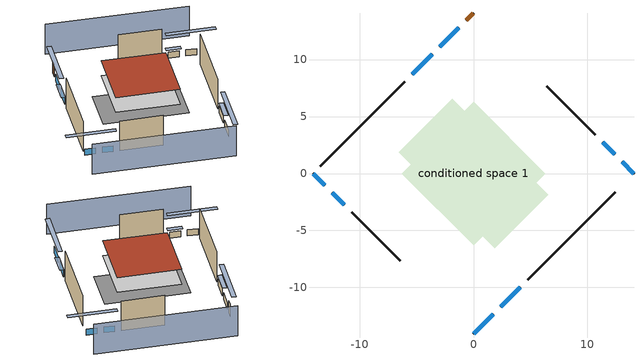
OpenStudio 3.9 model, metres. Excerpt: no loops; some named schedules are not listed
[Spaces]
conditioned space 1
 floor foundation (Slab1 construction): -6.55,1.87 -1.87,6.55 6.55,-1.87 1.87,-6.55 z0
 floor adiabatic (AdiabaticFloorConstruction): -6.28,0 0,6.28 6.28,0 0,-6.28 z2.44
 wall outside (Wall1 construction): 4.77,-9.31 12.44,-1.65 z0:4.88
 wall outside (Wall2 construction): -10.67,-3.42 -6.41,-7.68 z0:4.88
 wall outside (Wall3 construction): -6.03,8.05 -13.43,0.66 z0:4.88
 wall outside (Wall4 construction): 10.67,3.42 6.41,7.68 z0:4.88
 wall outside (AdiabaticWallConstruction): 0,-14.09 1.73,-12.36 / 2.39,-11.7 4.12,-9.97 / -1.3,12.79 -2.96,11.13 z0:1.07; -14.09,0 -13.04,-1.05 / -12.38,-1.71 -11.33,-2.76 / 14.09,0 13.04,1.05 / 12.38,1.71 11.33,2.76 z0:0.98; -3.62,10.47 -5.38,8.71 z0:1.1
 wall outside (AdiabaticWallConstruction 1): 0,14.09 -0.65,13.44 z0:2.03
 window (WindowConstruction): 0,-14.09 1.73,-12.36 z0:1.07
 window (WindowConstruction 1): 2.39,-11.7 4.12,-9.97 z0:1.07
 window (WindowConstruction 2): -14.09,0 -13.04,-1.05 z0:0.98
 window (WindowConstruction 3): -12.38,-1.71 -11.33,-2.76 z0:0.98
 window (WindowConstruction 4): -1.3,12.79 -2.96,11.13 z0:1.07
 window (WindowConstruction 5): -3.62,10.47 -5.38,8.71 z0:1.1
 window (WindowConstruction 6): 14.09,0 13.04,1.05 z0:0.98
 window (WindowConstruction 7): 12.38,1.71 11.33,2.76 z0:0.98
 door (Door): 0,14.09 -0.65,13.44 z0:2.03
 ceiling adiabatic (AdiabaticFloorConstruction): 0,-6.28 6.28,0 0,6.28 -6.28,0 z2.44
 roof outside (Roof1 construction): 0,6.28 -6.28,0 0,-6.28 6.28,0 z4.88
shading: 17.32,3.23 3.23,17.32 / -17.32,-3.23 -3.23,-17.32 z0:4.88; 3.67,-10.42 -1.94,-16.03 -1.51,-16.46 4.1,-10.85 z3.81; 4.33,-9.76 2.17,-11.92 2.6,-12.35 4.76,-10.19 z1.37; -11.1,-2.99 -16.03,1.94 -16.46,1.51 -11.53,-3.42 z3.72; -11.11,-2.97 -12.6,-1.49 -13.03,-1.92 -11.55,-3.4 z1.28; -4.9,9.19 0.64,14.73 0.21,15.16 -5.33,9.62 z3.81; -5.59,8.5 -3.4,10.69 -3.83,11.12 -6.02,8.93 z1.4; 11.1,2.99 16.03,-1.94 16.46,-1.51 11.53,3.42 z3.72; 11.11,2.97 12.6,1.49 13.03,1.92 11.55,3.4 z1.28
[Site]
Portland Intl Arpt_OR: Latitude {deg}=45.59; Longitude {deg}=-122.6; Time Zone {hr}=-8; Elevation {m}=33; Terrain=Suburbs; Keep Site Location Information=Yes
[Site:GroundTemperature:Shallow]
10.2558, 8.96328, 8.85977, 9.47314, 11.9355, 14.3863, 16.5111, 17.8571, 17.9714, 16.8767, 14.8061, 12.4304
[Site:WaterMainsTemperature]
Calculation Method=Schedule; Temperature Schedule=mains temperature schedule
[Building]
Building 1
[Material] Roughness=Rough
Name | Thickness {m} | Conductivity {W/m-K} | Density {kg/m3} | Specific Heat {J/kg-K} | Thermal Absorptance | Solar Absorptance | Visible Absorptance
slate or tile shingles | 0.01905 | 0.840978 | 1899.972 | 799.717 | 0.9 | 0.75 | 0.75
roof rigid ins | 0.103632 | 0.029427 | 32.04 | 1214.23 | 0.9 | 0.7 | 0.7
osb sheathing 0.75 in. | 0.01905 | 0.115458 | 512.64 | 1214.23 | 0.9 | 0.7 | 0.7
roof stud and cavity | 0.2032 | 0.159782 | 78.34581 | 1123.46 | 0.9 | 0.7 | 0.7
gypsum board | 0.0127 | 0.160291 | 801 | 837.4 | 0.9 | 0.6 | 0.6
wood siding | 0.0254 | 0.102417 | 544.68 | 1172.36 | 0.9 | 0.85 | 0.85
osb sheathing 0.5 in. | 0.0127 | 0.115458 | 512.64 | 1214.23 | 0.9 | 0.7 | 0.7
wall stud and cavity | 0.1397 | 0.550994 | 139.0536 | 1170.24 | 0.9 | 0.7 | 0.7
concrete 4.0 in. | 0.1016 | 1.803125 | 2242.8 | 837.4 | 0.9 | 0.7 | 0.7
floor covering | 0.0127 | 0.0450781 | 54.468 | 1339.84 | 0.9 | 0.9 | 0.9
wood siding 1; wood siding 2 | 0.0254 | 0.102417 | 544.68 | 1172.36
wall rigid ins; floor rigid ins | 0.512978 | 0.029427 | 32.04 | 1214.23 | 0.9 | 0.7 | 0.7
wall stud and cavity 1 | 0.0889 | 0.380278 | 52.3479 | 1209.89 | 0.9 | 0.7 | 0.7
door material | 0.04445 | 0.0612267 | 512.64 | 1214.23 | 0.9 | 0.7 | 0.7
floor stud and cavity | 0.1397 | 1.75129 | 37.0049 | 1207.88 | 0.9 | 0.7 | 0.7
floor covering 1 | 0.0127 | 0.0433444 | 54.468 | 1339.84 | 0.9 | 0.6 | 0.6
wall stud and cavity 2 | 0.0889 | 0.391764 | 83.0341 | 1211.67 | 0.9 | 0.7 | 0.7
furniture material conditioned space 1 | 0.1524 | 0.115458 | 640.8 | 1214.23 | 0.9 | 0.6 | 0.6
[Construction]
Roof1 construction: slate or tile shingles, roof rigid ins, osb sheathing 0.75 in., roof stud and cavity, gypsum board
Wall1 construction; Wall2 construction; Wall3 construction; Wall4 construction: wood siding, osb sheathing 0.5 in., wall stud and cavity, gypsum board
Slab1 construction: concrete 4.0 in., floor covering
WindowConstruction; WindowConstruction 1; WindowConstruction 2; WindowConstruction 3; WindowConstruction 4; WindowConstruction 5; WindowConstruction 6; WindowConstruction 7: WindowMaterial
AdiabaticWallConstruction: wood siding 1, wall rigid ins, wall stud and cavity 1, gypsum board
Door: door material
AdiabaticWallConstruction 1: wood siding 2, wall rigid ins, wall stud and cavity 1, gypsum board
AdiabaticFloorConstruction: floor stud and cavity, floor rigid ins, osb sheathing 0.75 in., floor covering 1
PartitionWallConstruction: gypsum board, wall stud and cavity 2, gypsum board
furniture construction conditioned space 1: furniture material conditioned space 1
[WindowMaterial:SimpleGlazingSystem]
WindowMaterial: U-Factor {W/m2-K}=1.93052; Solar Heat Gain Coefficient=0.49
[ThermalZone]
conditioned space: Multiplier=1; Volume {m3}=384.656; Thermostat=conditioned space temperature setpoint; Use Ideal Air Loads=No
[Space]
conditioned space 1: Thermal Zone=conditioned space; Volume {m3}=384.656
[ThermostatSetpoint:DualSetpoint]
conditioned space temperature setpoint: Heating Setpoint Temperature Schedule=heating setpoint; Cooling Setpoint Temperature Schedule=cooling setpoint; Temperature Difference Between Cutout And Setpoint {deltaC}=0
[Foundation:Kiva]
Foundation Kiva 1: Initial Indoor Air Temperature {C}=19.4444; Wall Height Above Grade {m}=0.1016; Wall Depth Below Slab {m}=0.2032
[Foundation:Kiva:Settings]
Soil Conductivity {W/m-K}=1.3848; Soil Density {kg/m3}=1842.3; Soil Specific Heat {J/kg-K}=418.7; Ground Solar Absorptivity=0.9; Ground Thermal Absorptivity=0.9; Ground Surface Roughness {m}=0.03; Far-Field Width {m}=40; Deep-Ground Boundary Condition=ZeroFlux; Deep-Ground Depth {m}=40; Minimum Cell Dimension {m}=0.2; Maximum Cell Growth Coefficient=3; Simulation Timestep=Timestep
[SurfaceProperty:ExposedFoundationPerimeter]
Slab1: Exposed Perimeter Calculation Method=TotalExposedPerimeter; Total Exposed Perimeter {m}=37.06368
[SurfaceProperty:IncidentSolarMultiplier] Incident Solar Multiplier=1; Incident Solar Multiplier Schedule=trans schedule winter=0.85 summer=0.7
Window1; Window2; Window3; Window4; Window5; Window6; Window7; Window8
[InternalMass:Definition] Design Level Calculation Method=SurfaceArea
Name | Construction | Surface Area {m2}
partition wall mass | PartitionWallConstruction | 157.749
furniture mass conditioned space 1 | furniture construction conditioned space 1 | 63.09974
[InternalMass] Space or SpaceType=conditioned space 1; Multiplier=1
Name | Internal Mass Definition
partition wall mass | partition wall mass
furniture mass conditioned space 1 | furniture mass conditioned space 1
[EnergyManagementSystem:Sensor]
Name | Output Variable or Output Meter Index Key | Output Variable or Output Meter
water_heater_T_set | water heater setpoint | Schedule Value
out_pb_s |  | Site Outdoor Air Barometric Pressure
out_wt_s |  | Site Outdoor Air Humidity Ratio
site_vw_s |  | Site Wind Speed
cool_season | cooling season schedule | Schedule Value
natural_vent_s | natural vent schedule | Schedule Value
htg_sp_s; htg_sp_s_1 | heating setpoint | Schedule Value
clg_sp_s; clg_sp_s_1 | cooling setpoint | Schedule Value
mech_vent_range_fan_0_sch_s | mech vent range fan 0 schedule | Schedule Value
mech_vent_bath_fan_0_sch_s | mech vent bath fan 0 schedule | Schedule Value
clothes_dryer_exhaust_0_sch_s | clothes_dryer | Schedule Value
htg_load_cond |  | Heating:EnergyTransfer:Zone:CONDITIONED SPACE
clg_load_cond |  | Cooling:EnergyTransfer:Zone:CONDITIONED SPACE
s_conv | inferred conditioned ceiling | Surface Inside Face Convection Heat Gain Energy
s_ig | inferred conditioned ceiling | Surface Inside Face Internal Gains Radiation Heat Gain Energy
s_sol | inferred conditioned ceiling | Surface Inside Face Solar Radiation Heat Gain Energy
s_lgt | inferred conditioned ceiling | Surface Inside Face Lights Radiation Heat Gain Energy
s_surf | inferred conditioned ceiling | Surface Inside Face Net Surface Thermal Radiation Heat Gain Energy
s_conv_1 | inferred conditioned floor | Surface Inside Face Convection Heat Gain Energy
s_ig_1 | inferred conditioned floor | Surface Inside Face Internal Gains Radiation Heat Gain Energy
s_sol_1 | inferred conditioned floor | Surface Inside Face Solar Radiation Heat Gain Energy
s_lgt_1 | inferred conditioned floor | Surface Inside Face Lights Radiation Heat Gain Energy
s_surf_1 | inferred conditioned floor | Surface Inside Face Net Surface Thermal Radiation Heat Gain Energy
s_conv_2 | Roof1 | Surface Inside Face Convection Heat Gain Energy
s_ig_2 | Roof1 | Surface Inside Face Internal Gains Radiation Heat Gain Energy
s_sol_2 | Roof1 | Surface Inside Face Solar Radiation Heat Gain Energy
s_lgt_2 | Roof1 | Surface Inside Face Lights Radiation Heat Gain Energy
s_surf_2 | Roof1 | Surface Inside Face Net Surface Thermal Radiation Heat Gain Energy
s_conv_3 | Slab1 | Surface Inside Face Convection Heat Gain Energy
s_ig_3 | Slab1 | Surface Inside Face Internal Gains Radiation Heat Gain Energy
s_sol_3 | Slab1 | Surface Inside Face Solar Radiation Heat Gain Energy
s_lgt_3 | Slab1 | Surface Inside Face Lights Radiation Heat Gain Energy
s_surf_3 | Slab1 | Surface Inside Face Net Surface Thermal Radiation Heat Gain Energy
ss_sol | Door1 | Surface Inside Face Solar Radiation Heat Gain Energy
ss_lgt | Door1 | Surface Inside Face Lights Radiation Heat Gain Energy
ss_conv | Door1 | Surface Inside Face Convection Heat Gain Energy
ss_ig | Door1 | Surface Inside Face Internal Gains Radiation Heat Gain Energy
ss_surf | Door1 | Surface Inside Face Net Surface Thermal Radiation Heat Gain Energy
ss_conv_1 | Window1 | Surface Inside Face Convection Heat Gain Energy
ss_ig_1 | Window1 | Surface Inside Face Internal Gains Radiation Heat Gain Energy
ss_surf_1 | Window1 | Surface Inside Face Net Surface Thermal Radiation Heat Gain Energy
ss_trans_in | Window1 | Surface Window Transmitted Solar Radiation Rate
ss_back_out | Window1 | Surface Window Shortwave from Zone Back Out Window Heat Transfer Rate
ss_trans_out | Window1 | Surface Inside Face Initial Transmitted Diffuse Transmitted Out Window Solar Radiation Rate
ss_conv_2 | Window2 | Surface Inside Face Convection Heat Gain Energy
ss_ig_2 | Window2 | Surface Inside Face Internal Gains Radiation Heat Gain Energy
ss_surf_2 | Window2 | Surface Inside Face Net Surface Thermal Radiation Heat Gain Energy
ss_trans_in_1 | Window2 | Surface Window Transmitted Solar Radiation Rate
ss_back_out_1 | Window2 | Surface Window Shortwave from Zone Back Out Window Heat Transfer Rate
ss_trans_out_1 | Window2 | Surface Inside Face Initial Transmitted Diffuse Transmitted Out Window Solar Radiation Rate
ss_conv_3 | Window3 | Surface Inside Face Convection Heat Gain Energy
ss_ig_3 | Window3 | Surface Inside Face Internal Gains Radiation Heat Gain Energy
ss_surf_3 | Window3 | Surface Inside Face Net Surface Thermal Radiation Heat Gain Energy
ss_trans_in_2 | Window3 | Surface Window Transmitted Solar Radiation Rate
ss_back_out_2 | Window3 | Surface Window Shortwave from Zone Back Out Window Heat Transfer Rate
ss_trans_out_2 | Window3 | Surface Inside Face Initial Transmitted Diffuse Transmitted Out Window Solar Radiation Rate
ss_conv_4 | Window4 | Surface Inside Face Convection Heat Gain Energy
ss_ig_4 | Window4 | Surface Inside Face Internal Gains Radiation Heat Gain Energy
ss_surf_4 | Window4 | Surface Inside Face Net Surface Thermal Radiation Heat Gain Energy
ss_trans_in_3 | Window4 | Surface Window Transmitted Solar Radiation Rate
ss_back_out_3 | Window4 | Surface Window Shortwave from Zone Back Out Window Heat Transfer Rate
ss_trans_out_3 | Window4 | Surface Inside Face Initial Transmitted Diffuse Transmitted Out Window Solar Radiation Rate
ss_conv_5 | Window5 | Surface Inside Face Convection Heat Gain Energy
ss_ig_5 | Window5 | Surface Inside Face Internal Gains Radiation Heat Gain Energy
ss_surf_5 | Window5 | Surface Inside Face Net Surface Thermal Radiation Heat Gain Energy
ss_trans_in_4 | Window5 | Surface Window Transmitted Solar Radiation Rate
ss_back_out_4 | Window5 | Surface Window Shortwave from Zone Back Out Window Heat Transfer Rate
ss_trans_out_4 | Window5 | Surface Inside Face Initial Transmitted Diffuse Transmitted Out Window Solar Radiation Rate
ss_conv_6 | Window6 | Surface Inside Face Convection Heat Gain Energy
ss_ig_6 | Window6 | Surface Inside Face Internal Gains Radiation Heat Gain Energy
ss_surf_6 | Window6 | Surface Inside Face Net Surface Thermal Radiation Heat Gain Energy
ss_trans_in_5 | Window6 | Surface Window Transmitted Solar Radiation Rate
ss_back_out_5 | Window6 | Surface Window Shortwave from Zone Back Out Window Heat Transfer Rate
ss_trans_out_5 | Window6 | Surface Inside Face Initial Transmitted Diffuse Transmitted Out Window Solar Radiation Rate
ss_conv_7 | Window7 | Surface Inside Face Convection Heat Gain Energy
ss_ig_7 | Window7 | Surface Inside Face Internal Gains Radiation Heat Gain Energy
ss_surf_7 | Window7 | Surface Inside Face Net Surface Thermal Radiation Heat Gain Energy
ss_trans_in_6 | Window7 | Surface Window Transmitted Solar Radiation Rate
ss_back_out_6 | Window7 | Surface Window Shortwave from Zone Back Out Window Heat Transfer Rate
ss_trans_out_6 | Window7 | Surface Inside Face Initial Transmitted Diffuse Transmitted Out Window Solar Radiation Rate
ss_conv_8 | Window8 | Surface Inside Face Convection Heat Gain Energy
ss_ig_8 | Window8 | Surface Inside Face Internal Gains Radiation Heat Gain Energy
ss_surf_8 | Window8 | Surface Inside Face Net Surface Thermal Radiation Heat Gain Energy
ss_trans_in_7 | Window8 | Surface Window Transmitted Solar Radiation Rate
ss_back_out_7 | Window8 | Surface Window Shortwave from Zone Back Out Window Heat Transfer Rate
ss_trans_out_7 | Window8 | Surface Inside Face Initial Transmitted Diffuse Transmitted Out Window Solar Radiation Rate
s_conv_4 | Wall1 | Surface Inside Face Convection Heat Gain Energy
s_ig_4 | Wall1 | Surface Inside Face Internal Gains Radiation Heat Gain Energy
s_sol_4 | Wall1 | Surface Inside Face Solar Radiation Heat Gain Energy
s_lgt_4 | Wall1 | Surface Inside Face Lights Radiation Heat Gain Energy
s_surf_4 | Wall1 | Surface Inside Face Net Surface Thermal Radiation Heat Gain Energy
s_conv_5 | Wall2 | Surface Inside Face Convection Heat Gain Energy
s_ig_5 | Wall2 | Surface Inside Face Internal Gains Radiation Heat Gain Energy
s_sol_5 | Wall2 | Surface Inside Face Solar Radiation Heat Gain Energy
s_lgt_5 | Wall2 | Surface Inside Face Lights Radiation Heat Gain Energy
s_surf_5 | Wall2 | Surface Inside Face Net Surface Thermal Radiation Heat Gain Energy
s_conv_6 | Wall3 | Surface Inside Face Convection Heat Gain Energy
s_ig_6 | Wall3 | Surface Inside Face Internal Gains Radiation Heat Gain Energy
s_sol_6 | Wall3 | Surface Inside Face Solar Radiation Heat Gain Energy
s_lgt_6 | Wall3 | Surface Inside Face Lights Radiation Heat Gain Energy
s_surf_6 | Wall3 | Surface Inside Face Net Surface Thermal Radiation Heat Gain Energy
s_conv_7 | Wall4 | Surface Inside Face Convection Heat Gain Energy
s_ig_7 | Wall4 | Surface Inside Face Internal Gains Radiation Heat Gain Energy
s_sol_7 | Wall4 | Surface Inside Face Solar Radiation Heat Gain Energy
s_lgt_7 | Wall4 | Surface Inside Face Lights Radiation Heat Gain Energy
s_surf_7 | Wall4 | Surface Inside Face Net Surface Thermal Radiation Heat Gain Energy
im_conv | furniture mass conditioned space 1 | Surface Inside Face Convection Heat Gain Energy
im_ig | furniture mass conditioned space 1 | Surface Inside Face Internal Gains Radiation Heat Gain Energy
im_sol | furniture mass conditioned space 1 | Surface Inside Face Solar Radiation Heat Gain Energy
im_lgt | furniture mass conditioned space 1 | Surface Inside Face Lights Radiation Heat Gain Energy
im_surf | furniture mass conditioned space 1 | Surface Inside Face Net Surface Thermal Radiation Heat Gain Energy
im_conv_1 | partition wall mass | Surface Inside Face Convection Heat Gain Energy
im_ig_1 | partition wall mass | Surface Inside Face Internal Gains Radiation Heat Gain Energy
im_sol_1 | partition wall mass | Surface Inside Face Solar Radiation Heat Gain Energy
im_lgt_1 | partition wall mass | Surface Inside Face Lights Radiation Heat Gain Energy
im_surf_1 | partition wall mass | Surface Inside Face Net Surface Thermal Radiation Heat Gain Energy
airflow_gain | infil flow | Infiltration Sensible Heat Gain Energy
airflow_loss | infil flow | Infiltration Sensible Heat Loss Energy
airflow_gain_1 | natural vent flow | Infiltration Sensible Heat Gain Energy
airflow_loss_1 | natural vent flow | Infiltration Sensible Heat Loss Energy
airflow_gain_2 | whole house fan flow | Infiltration Sensible Heat Gain Energy
airflow_loss_2 | whole house fan flow | Infiltration Sensible Heat Loss Energy
mv_conv | mech vent bath fan 0 | Electric Equipment Convective Heating Energy
mv_rad | mech vent bath fan 0 | Electric Equipment Radiant Heating Energy
mv_conv_1 | mech vent house fan | Electric Equipment Convective Heating Energy
mv_rad_1 | mech vent house fan | Electric Equipment Radiant Heating Energy
mv_conv_2 | mech vent house fan cfis | Electric Equipment Convective Heating Energy
mv_rad_2 | mech vent house fan cfis | Electric Equipment Radiant Heating Energy
mv_conv_3 | mech vent range fan 0 | Electric Equipment Convective Heating Energy
mv_rad_3 | mech vent range fan 0 | Electric Equipment Radiant Heating Energy
mv_conv_4 | mech vent house fan latent load | Other Equipment Convective Heating Energy
mv_rad_4 | mech vent house fan latent load | Other Equipment Radiant Heating Energy
mv_conv_5 | mech vent house fan sensible load | Other Equipment Convective Heating Energy
mv_rad_5 | mech vent house fan sensible load | Other Equipment Radiant Heating Energy
ig_lgt_conv | interior lighting | Lights Convective Heating Energy
ig_lgt_rad | interior lighting | Lights Radiant Heating Energy
ig_lgt_vis | interior lighting | Lights Visible Radiation Heating Energy
ig_ee_conv | clothes dryer | Electric Equipment Convective Heating Energy
ig_ee_rad | clothes dryer | Electric Equipment Radiant Heating Energy
ig_ee_conv_1 | clothes washer | Electric Equipment Convective Heating Energy
ig_ee_rad_1 | clothes washer | Electric Equipment Radiant Heating Energy
ig_ee_conv_2 | cooking range | Electric Equipment Convective Heating Energy
ig_ee_rad_2 | cooking range | Electric Equipment Radiant Heating Energy
ig_ee_conv_3 | dishwasher | Electric Equipment Convective Heating Energy
ig_ee_rad_3 | dishwasher | Electric Equipment Radiant Heating Energy
ig_ee_conv_4 | fridge | Electric Equipment Convective Heating Energy
ig_ee_rad_4 | fridge | Electric Equipment Radiant Heating Energy
ig_ee_conv_5 | misc plug loads | Electric Equipment Convective Heating Energy
ig_ee_rad_5 | misc plug loads | Electric Equipment Radiant Heating Energy
ig_ee_conv_6 | misc tv | Electric Equipment Convective Heating Energy
ig_ee_rad_6 | misc tv | Electric Equipment Radiant Heating Energy
ig_ee_conv_7 | whole house fan | Electric Equipment Convective Heating Energy
ig_ee_rad_7 | whole house fan | Electric Equipment Radiant Heating Energy
ig_oe_conv | clothes dryer 1 | Other Equipment Convective Heating Energy
ig_oe_rad | clothes dryer 1 | Other Equipment Radiant Heating Energy
ig_oe_conv_1 | cooking range 1 | Other Equipment Convective Heating Energy
ig_oe_rad_1 | cooking range 1 | Other Equipment Radiant Heating Energy
ig_oe_conv_2 | general water use latent | Other Equipment Convective Heating Energy
ig_oe_rad_2 | general water use latent | Other Equipment Radiant Heating Energy
ig_oe_conv_3 | general water use sensible | Other Equipment Convective Heating Energy
ig_oe_rad_3 | general water use sensible | Other Equipment Radiant Heating Energy
ig_oe_conv_4 | water heater energy adjustment1 | Other Equipment Convective Heating Energy
ig_oe_rad_4 | water heater energy adjustment1 | Other Equipment Radiant Heating Energy
ig_oe_conv_5 | water heater lat | Other Equipment Convective Heating Energy
ig_oe_rad_5 | water heater lat | Other Equipment Radiant Heating Energy
ig_oe_conv_6 | water heater sens | Other Equipment Convective Heating Energy
ig_oe_rad_6 | water heater sens | Other Equipment Radiant Heating Energy
ig_ppl_conv | occupants | People Convective Heating Energy
ig_ppl_rad | occupants | People Radiant Heating Energy
[EnergyManagementSystem:Program]
room_ac_supply_fan_disaggregate_program: Set room_ac_supply_fan_clg = 0; If room_ac_clg_coil_s > 0; Set room_ac_supply_fan_clg = room_ac_supply_fan_s; EndIf
boiler_hydronic_pump_power_program: Set hvac_plr = boiler_plr_s; Set pump_total_eff = boiler_hydronic_pump_rated_mfr / 1000 * 20000.0 / 81.7307692307692; Set pump_vfr = boiler_hydronic_pump_mfr_s / 1000; If pump_vfr > 0; Set boiler_hydronic_pump_pressure_rise_act = 81.7307692307692 * hvac_plr * pump_total_eff / pump_vfr; Else; Set boiler_hydronic_pump_pressure_rise_act = 0; EndIf
boiler_hydronic_pump_disaggregate_program: Set boiler_hydronic_pump_primary_htg = boiler_hydronic_pump_s
water_heater_InletAir: Set water_heater_Tamb_act = water_heater_amb_temp; Set water_heater_RHamb_act = 0; Set water_heater_RHamb_act = water_heater_RHamb_act + (water_heater_amb_rh / 100) / 1; Set water_heater_sens_act = (0 - water_heater_sens_cool - (water_heater_tl + water_heater_fan_pwr)) / 1; Set water_heater_lat_act = (0 - water_heater_lat_cool) / 1
water_heater_Control: Set water_heater_HPWHSchedOverride = water_heater_T_set; If (water_heater_amb_temp<5.56) || (water_heater_amb_temp>48.89); Set water_heater_UESchedOverride = water_heater_T_set; Set water_heater_LESchedOverride = water_heater_T_set; Else; Set water_heater_UESchedOverride = water_heater_T_set - 9.0; Set water_heater_LESchedOverride = 0; EndIf
water_heater_hpwh_EC_adj: If WarmupFlag == 0; Set dhw_e_cons = water_heater_tank_energy + water_heater_tank_on_cycle_parasitic + water_heater_tank_off_cycle_parasitic + water_heater_coil_energy + water_heater_fan_energy; Set water_heater_hpwh_ec_adj_act = 0.0 * dhw_e_cons / 1; EndIf
[OtherEquipment:Definition] Design Level Calculation Method=EquipmentLevel
Name | Design Level {W} | Fraction Latent | Fraction Radiant | Fraction Lost
water heater sens; mech vent house fan sensible load | 0 | 0 | 0 | 0
water heater lat; mech vent house fan latent load | 0 | 1 | 0 | 0
water heater energy adjustment1 | 0.01 | 0 | 0 | 1
clothes dryer 2 | 0 | 0.015 | 0.081 | 0.85
cooking range 2 | 3718.62 | 0.16 | 0.384 | 0.2
general water use sensible | -43.4886 | 0 | 0.6 | 0
general water use latent | 44.1266 | 1 | 0 | 0
[OtherEquipment] Space or SpaceType=conditioned space 1
Name | Other Equipment Definition | Schedule | Fuel Type
water heater sens | water heater sens | Always On Discrete
water heater lat | water heater lat | Always On Discrete
water heater energy adjustment1 | water heater energy adjustment1 | Always On Discrete | Electricity
clothes dryer 1 | clothes dryer 2 | clothes_dryer | Electricity
cooking range 1 | cooking range 2 | cooking_range | NaturalGas
general water use sensible | general water use sensible | general water use schedule
general water use latent | general water use latent | general water use schedule
mech vent house fan sensible load | mech vent house fan sensible load | Always On Discrete
mech vent house fan latent load | mech vent house fan latent load | Always On Discrete
[ElectricEquipment:Definition] Design Level Calculation Method=EquipmentLevel
Name | Design Level {W} | Fraction Latent | Fraction Radiant | Fraction Lost
clothes washer | 768.412 | 0.03 | 0.162 | 0.7
clothes dryer | 7693.64 | 0.015 | 0.081 | 0.85
dishwasher | 609.691 | 0.3 | 0.18 | 0.4
fridge | 43.7215 | 0 | 0.6 | 0
cooking range | 126.885 | 0.16 | 0.384 | 0.2
misc tv | 412.626 | 0 | 0.6 | 0
misc plug loads | 323.283 | 0.021 | 0.558 | 0.049
whole house fan; mech vent house fan | 0 | 0 | 0 | 1
mech vent house fan cfis | 0 | 0 | 0 | 0
mech vent range fan 0; mech vent bath fan 0 | 30 | 0 | 0 | 1
[ElectricEquipment] Space or SpaceType=conditioned space 1
Name | Electric Equipment Definition | Schedule
clothes washer | clothes washer | clothes_washer
clothes dryer | clothes dryer | clothes_dryer
dishwasher | dishwasher | dishwasher
fridge | fridge | fridge schedule
cooking range | cooking range | cooking_range
misc tv | misc tv | plug_loads_tv
misc plug loads | misc plug loads | plug_loads_other
whole house fan | whole house fan | Always On Discrete
mech vent house fan | mech vent house fan | mech vent house fan schedule
mech vent house fan cfis | mech vent house fan cfis | mech vent house fan cfis schedule
mech vent range fan 0 | mech vent range fan 0 | mech vent range fan 0 schedule
mech vent bath fan 0 | mech vent bath fan 0 | mech vent bath fan 0 schedule
[WaterUse:Equipment:Definition]
Name | Peak Flow Rate {m3/s}
clothes washer | 1.0796e-05
dishwasher | 7.68605e-06
[Lights:Definition]
interior lighting: Design Level Calculation Method=LightingLevel; Lighting Level {W}=335.702; Fraction Radiant=0.6; Fraction Visible=0.2; Return Air Fraction=0
[Lights]
interior lighting: Lights Definition=interior lighting; Space or SpaceType=conditioned space 1; Schedule=lighting_interior; Fraction Replaceable=1
[Exterior:Lights:Definition]
exterior lighting: Design Level {W}=10.6381
[Exterior:Lights]
exterior lighting: Exterior Lights Definition=exterior lighting; Schedule=exterior lighting schedule
[People:Definition]
occupants: Number of People Calculation Method=People; Number of People {people}=2; Fraction Radiant=0.314171; Sensible Heat Fraction=0.56303; Carbon Dioxide Generation Rate {m3/s-W}=0; Enable ASHRAE 55 Comfort Warnings=No; Mean Radiant Temperature Calculation Type=EnclosureAveraged
[People]
occupants: People Definition=occupants; Space or SpaceType=conditioned space 1; Number of People Schedule=occupants; Activity Level Schedule=occupants activity schedule; Multiplier=1
[SpaceInfiltration:DesignFlowRate] Space or SpaceType=conditioned space 1; Schedule=Always On Discrete; Design Flow Rate Calculation Method=Flow/Space; Design Flow Rate {m3/s}=0
natural vent flow; whole house fan flow; infil flow
